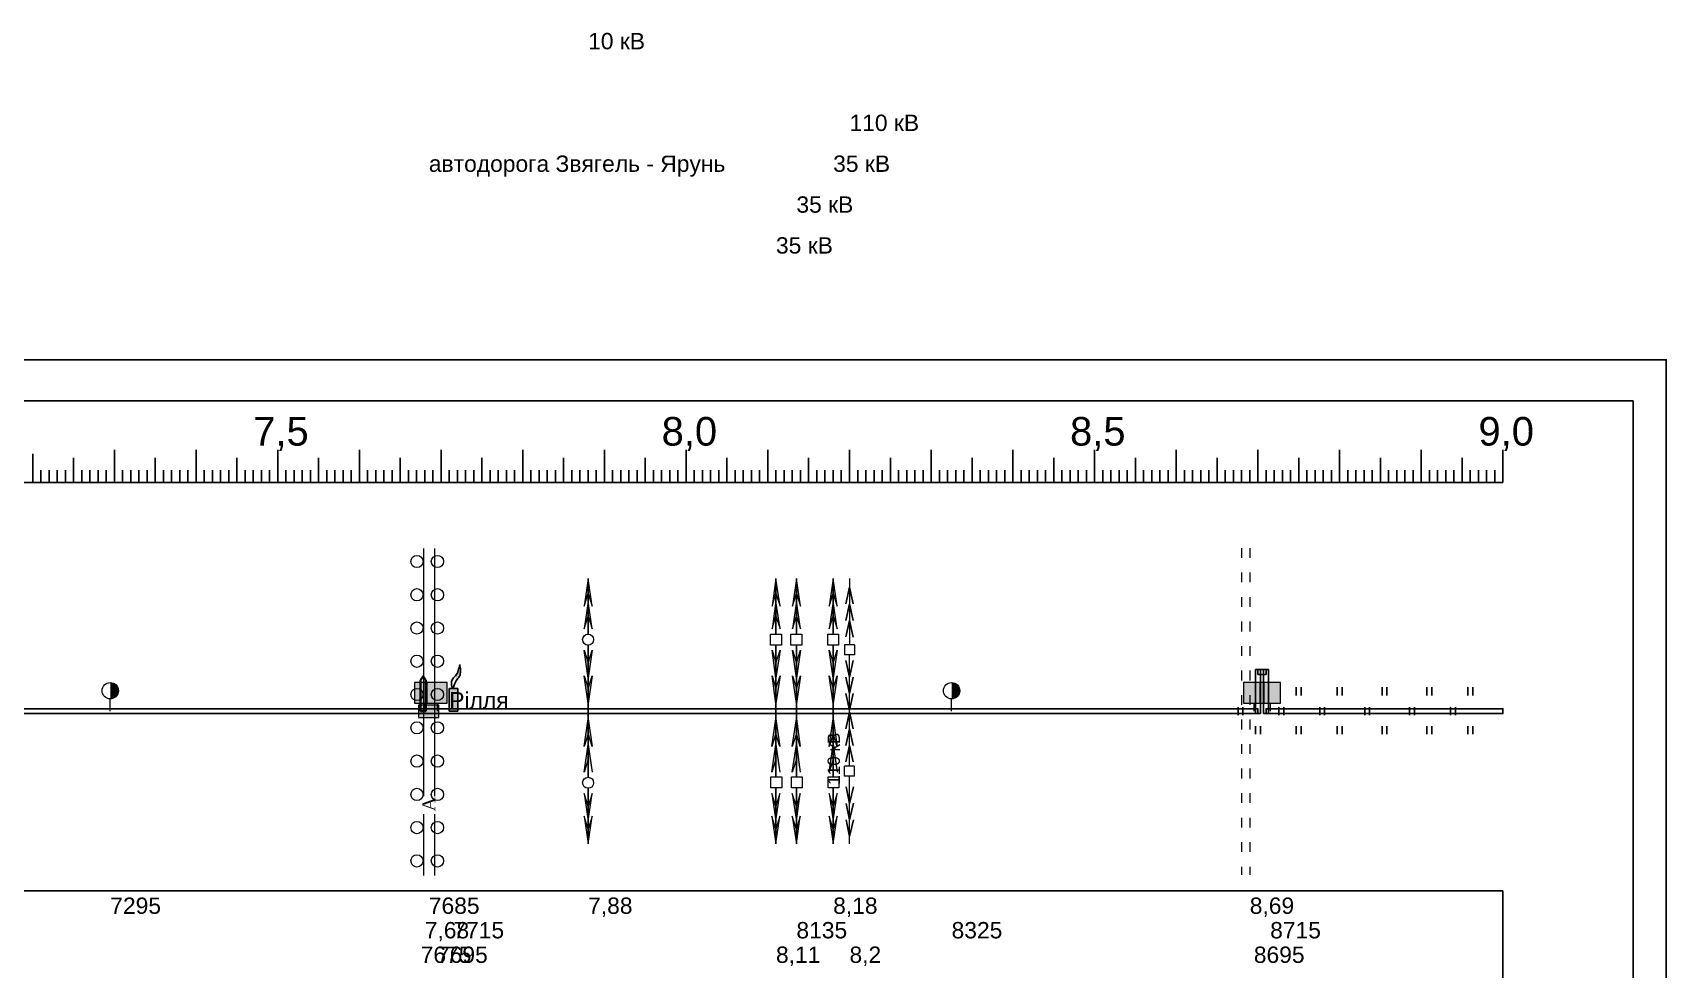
# Model space of a CAD drawing. Header units: millimetres. Extents: x -243 to 1784, y 0 to 1137.
# Drawn here: x 220 to 420, y 222.4 to 337 of the extents above; entities that cross this region are included whole.
import ezdxf

# ---------------------------------------------------------------- set-up
doc = ezdxf.new("R2010")
doc.units = ezdxf.units.MM
doc.linetypes.add('ACAD_ISO03W100', pattern=[30, 12, -18])
for name, color, linetype in [('ИсследТрД', 6, 'Continuous'), ('Макет', 7, 'Continuous'), ('Перешкоди', 7, 'Continuous'), ('Текст', 7, 'Continuous')]:
    doc.layers.add(name, color=color, linetype=linetype)
doc.styles.get("Standard").update_dxf_attribs({"font": 'arial.ttf'})

# ---------------------------------------------------------------- blocks, each defined once
blk = doc.blocks.new('pipe')
at = {"layer": 'ИсследТрД'}
blk.add_lwpolyline([(0, -0.3), (1, -0.3), (1, 0.3), (0, 0.3)], close=True, dxfattribs=at)
blk = doc.blocks.new('Возд_переход')
at = {"layer": 'ИсследТрД'}
for p, q in [((-0.3, 5.1), (-0.3, -0.3)), ((0.3, 5.1), (-0.3, 5.1)), ((0.3, 5.1), (0.3, -0.3)), ((0.3, -0.3), (-0.3, -0.3))]:
    blk.add_line(p, q, dxfattribs=at)
blk = doc.blocks.new('Столб_километровый')
at = {"layer": 'Перешкоди', "linetype": 'ByBlock', "lineweight": 15}
blk.add_hatch(color=7, dxfattribs=at).paths.add_polyline_path([(0, 1.5, 0.414214), (1, 2.5, 0.414214), (0, 3.5)])
at = {"layer": 'Перешкоди', "color": 7, "linetype": 'ByBlock', "lineweight": 15}
blk.add_line((0, 0), (0, 1.5), dxfattribs=at)
blk.add_circle((0, 2.5), 1, dxfattribs=at)
blk = doc.blocks.new('Столб_указательный')
at = {"layer": 'Перешкоди', "color": 0, "linetype": 'ByBlock', "lineweight": 35}
for p, q in [((0.29, 4.27), (0, 3.8)), ((0.64, 3.8), (0.29, 4.27)), ((0, 3.8), (0, 0)), ((0.64, 0), (0.64, 3.8)), ((0.64, 0), (0, 0))]:
    blk.add_line(p, q, dxfattribs=at)
blk = doc.blocks.new('Установить_ПВ')
h = blk.add_hatch(color=256)
h.dxf.hatch_style = 1
h.set_gradient(color1=(255, 0, 0), color2=(250, 0, 0), one_color=1, tint=0.49)
h.paths.add_polyline_path([(1.25, 3.5), (-1.25, 3.5), (-1.25, 1), (1.25, 1)])
at = {"layer": 'Перешкоди', "color": 1, "linetype": 'ByBlock', "lineweight": 15}
for p, q in [((1.25, 3.5), (-1.25, 3.5)), ((-1.25, 3.5), (-1.25, 1)), ((1.25, 1), (1.25, 3.5)), ((-1.25, 1), (1.25, 1))]:
    blk.add_line(p, q, dxfattribs=at)
at = {"layer": 'Перешкоди', "color": 0, "linetype": 'ByBlock', "lineweight": 15}
blk.add_line((0, 1), (0, 0), dxfattribs=at)
blk = doc.blocks.new('Дорога_автомобильная')
at = {"layer": 'Перешкоди', "color": 7, "linetype": 'ByBlock', "lineweight": 15}
for p, q in [((-0.65, 19.91), (-0.65, -10.41)), ((0.68, 19.91), (0.68, -10.41)), ((-0.65, -12.61), (-0.65, -20.09)), ((0.68, -12.61), (0.68, -20.09))]:
    blk.add_line(p, q, dxfattribs=at)
at = {"layer": 'Перешкоди', "color": 7, "linetype": 'ByBlock', "lineweight": 25, "insert": (-0.8, -12.26), "char_height": 1.6, "width": 1.5652, "attachment_point": 1, "rotation": 90}
blk.add_mtext('{\\fTimes New Roman|b0|i0|c0|p18;A}', dxfattribs=at)
blk = doc.blocks.new('Кожух')
at = {"layer": 'Перешкоди', "linetype": 'ByBlock', "lineweight": 15}
blk.add_hatch(color=7, dxfattribs=at).paths.add_polyline_path([(1.24, 0.74), (-1.26, 0.74), (-1.26, -0.76), (1.24, -0.76)])
at = {"layer": 'Перешкоди', "color": 7, "linetype": 'ByBlock', "lineweight": 15}
for p, q in [((1.24, 0.74), (-1.26, 0.74)), ((-1.26, 0.74), (-1.26, -0.76)), ((1.24, -0.76), (1.24, 0.74)), ((-1.26, -0.76), (1.24, -0.76)), ((0.24, -0.76), (0.24, -0.76))]:
    blk.add_line(p, q, dxfattribs=at)
blk = doc.blocks.new('Установить_Свечу')
at = {"layer": 'Макет'}
h = blk.add_hatch(color=256, dxfattribs=at)
h.dxf.hatch_style = 1
h.set_gradient(color1=(255, 0, 0), color2=(245, 0, 0), one_color=1, tint=0.48)
edge = h.paths.add_edge_path()
edge.add_line((0.53, 2.79), (-0.07, 2.79))
edge.add_spline(control_points=[(-0.07, 2.79), (-0.08, 2.79), (-0.09, 2.79), (-0.09, 2.79)], knot_values=[3.172041, 3.172041, 3.172041, 3.172041, 3.230016, 3.230016, 3.230016, 3.230016], degree=3, periodic=0)
edge.add_spline(control_points=[(0.78, 5.7), (0.68, 5.21), (0.52, 4.5), (-0.17, 3.91), (-0.26, 3.39), (-0.16, 2.82), (-0.09, 2.79)], knot_values=[0, 0, 0, 0, 1.49347, 2.123055, 2.50913, 3.172041, 3.172041, 3.172041, 3.172041], degree=3, periodic=0)
edge.add_line((-0.09, 2.79), (-0.53, 2.79))
edge.add_line((-0.53, 2.79), (-0.53, 0))
edge.add_line((-0.53, 0), (0.53, 0))
edge.add_line((0.53, 0), (0.53, 2.79))
h = blk.add_hatch(color=256, dxfattribs=at)
h.dxf.hatch_style = 1
h.set_gradient(color1=(255, 0, 0), color2=(245, 0, 0), one_color=1, tint=0.48)
edge = h.paths.add_edge_path(flags=17)
edge.add_spline(control_points=[(0.78, 5.7), (0.68, 5.21), (0.52, 4.5), (-0.17, 3.91), (-0.26, 3.39), (-0.16, 2.82), (-0.09, 2.79)], knot_values=[0, 0, 0, 0, 1.49347, 2.123055, 2.50913, 3.172041, 3.172041, 3.172041, 3.172041], degree=3, periodic=0)
edge.add_line((-0.09, 2.79), (-0.07, 2.79))
edge.add_spline(control_points=[(-0.07, 2.79), (0.01, 2.82), (0.2, 3.66), (0.65, 4.03), (0.92, 4.68), (0.86, 5.23), (0.8, 5.6), (0.78, 5.7)], knot_values=[3.230016, 3.230016, 3.230016, 3.230016, 4.002642, 4.703049, 5.213754, 5.999148, 6.32898, 6.32898, 6.32898, 6.32898], degree=3, periodic=0)
edge = h.paths.add_edge_path(flags=17)
edge.add_spline(control_points=[(0.78, 5.7), (0.68, 5.21), (0.52, 4.5), (-0.17, 3.91), (-0.26, 3.39), (-0.16, 2.82), (-0.09, 2.79)], knot_values=[0, 0, 0, 0, 1.49347, 2.123055, 2.50913, 3.172041, 3.172041, 3.172041, 3.172041], degree=3, periodic=0)
edge.add_line((-0.09, 2.79), (-0.07, 2.79))
edge.add_spline(control_points=[(-0.07, 2.79), (0.01, 2.82), (0.2, 3.66), (0.65, 4.03), (0.92, 4.68), (0.86, 5.23), (0.8, 5.6), (0.78, 5.7)], knot_values=[3.230016, 3.230016, 3.230016, 3.230016, 4.002642, 4.703049, 5.213754, 5.999148, 6.32898, 6.32898, 6.32898, 6.32898], degree=3, periodic=0)
h = blk.add_hatch(color=256, dxfattribs=at)
h.dxf.hatch_style = 1
h.set_gradient(color1=(255, 0, 0), color2=(245, 0, 0), one_color=1, tint=0.48)
edge = h.paths.add_edge_path()
edge.add_spline(control_points=[(-0.07, 2.79), (0.01, 2.82), (0.2, 3.66), (0.65, 4.03), (0.92, 4.68), (0.86, 5.23), (0.8, 5.6), (0.78, 5.7)], knot_values=[3.230016, 3.230016, 3.230016, 3.230016, 4.002642, 4.703049, 5.213754, 5.999148, 6.32898, 6.32898, 6.32898, 6.32898], degree=3, periodic=0)
edge.add_spline(control_points=[(0.78, 5.7), (0.68, 5.21), (0.52, 4.5), (-0.17, 3.91), (-0.26, 3.39), (-0.16, 2.82), (-0.09, 2.79)], knot_values=[0, 0, 0, 0, 1.49347, 2.123055, 2.50913, 3.172041, 3.172041, 3.172041, 3.172041], degree=3, periodic=0)
edge.add_line((-0.09, 2.79), (-0.07, 2.79))
blk.add_spline([(0.78, 5.7), (0.25, 4.31), (-0.15, 3.82), (-0.22, 3.44), (-0.09, 2.79), (0.25, 3.55), (0.66, 4.12), (0.85, 4.59), (0.83, 5.38), (0.78, 5.7)], degree=3, dxfattribs=at)
at = {"layer": 'Перешкоди', "color": 0, "linetype": 'ByBlock'}
for p, q in [((-0.53, 0), (-0.53, 2.79)), ((-0.53, 2.79), (0.53, 2.79)), ((0.53, 2.79), (0.53, 0)), ((0.53, 0), (-0.53, 0))]:
    blk.add_line(p, q, dxfattribs=at)
blk = doc.blocks.new('ЛЭП_10')
at = {"lineweight": 9}
for points in [[(0.5, 12.84), (0, 16.25), (-0.48, 12.85), (0, 14.42)], [(0.5, 10.07), (0, 13.47), (-0.48, 10.07), (0, 11.64)], [(0.5, 7.47), (0, 4.06), (-0.48, 7.46), (0, 5.9)], [(0.5, 4.34), (0, 0.94), (-0.48, 4.34), (0, 2.77)], [(0.5, 4.34), (0, 0.94), (-0.48, 4.34), (0, 2.77)], [(-0.5, -4.34), (0, -0.94), (0.48, -4.34), (0, -2.77)], [(-0.5, -4.34), (0, -0.94), (0.48, -4.34), (0, -2.77)], [(-0.5, -7.47), (0, -4.06), (0.48, -7.46), (0, -5.9)], [(-0.5, -10.07), (0, -13.47), (0.48, -10.07), (0, -11.64)], [(-0.5, -12.84), (0, -16.25), (0.48, -12.85), (0, -14.42)]]:
    blk.add_hatch(color=256, dxfattribs=at).paths.add_polyline_path(points)
for p, q in [((0, 16.25), (-0.48, 12.85)), ((0.5, 12.84), (0, 16.25)), ((-0.48, 12.85), (0, 14.42)), ((0, 14.42), (0.5, 12.84)), ((0, 13.47), (-0.48, 10.07)), ((0.5, 10.07), (0, 13.47)), ((-0.48, 10.07), (0, 11.64)), ((0, 11.64), (0.5, 10.07)), ((0, 4.06), (-0.48, 7.46)), ((-0.48, 7.46), (0, 5.9)), ((0.5, 7.47), (0, 4.06)), ((0, 5.9), (0.5, 7.47)), ((0, 0.94), (-0.48, 4.34)), ((-0.48, 4.34), (0, 2.77)), ((0.5, 4.34), (0, 0.94)), ((0, 2.77), (0.5, 4.34)), ((-0.5, -4.34), (0, -0.94)), ((0, -0.94), (0.48, -4.34)), ((0, -2.77), (-0.5, -4.34)), ((0.48, -4.34), (0, -2.77)), ((-0.5, -7.47), (0, -4.06)), ((0, -5.9), (-0.5, -7.47)), ((0, -4.06), (0.48, -7.46)), ((-0.5, -10.07), (0, -13.47)), ((0, -11.64), (-0.5, -10.07)), ((0, -13.47), (0.48, -10.07)), ((0.48, -10.07), (0, -11.64)), ((-0.5, -12.84), (0, -16.25)), ((0, -14.42), (-0.5, -12.84)), ((0, -16.25), (0.48, -12.85)), ((0.48, -12.85), (0, -14.42))]:
    blk.add_line(p, q, dxfattribs=at)
at = {"lineweight": -2}
for p, q in [((0, 16.25), (0, 9.44)), ((0, 8.09), (0, 0.94)), ((0, 0.94), (0, 0)), ((0, -0.94), (0, 0)), ((0, -8.09), (0, -0.94)), ((0, -16.25), (0, -9.44))]:
    blk.add_line(p, q, dxfattribs=at)
at = {"lineweight": 9}
for centre in [(0, 8.76), (0, -8.76)]:
    blk.add_circle(centre, 0.676, dxfattribs=at)
blk = doc.blocks.new('ЛЭП_35')
at = {"lineweight": 9}
for points in [[(0.5, 12.84), (0, 16.25), (-0.48, 12.85), (0, 14.42)], [(0.5, 10.07), (0, 13.47), (-0.48, 10.07), (0, 11.64)], [(0.5, 7.47), (0, 4.06), (-0.48, 7.46), (0, 5.9)], [(0.5, 4.34), (0, 0.94), (-0.48, 4.34), (0, 2.77)], [(0.5, 4.34), (0, 0.94), (-0.48, 4.34), (0, 2.77)], [(-0.5, -4.34), (0, -0.94), (0.48, -4.34), (0, -2.77)], [(-0.5, -4.34), (0, -0.94), (0.48, -4.34), (0, -2.77)], [(-0.5, -7.47), (0, -4.06), (0.48, -7.46), (0, -5.9)], [(-0.5, -10.07), (0, -13.47), (0.48, -10.07), (0, -11.64)], [(-0.5, -12.84), (0, -16.25), (0.48, -12.85), (0, -14.42)]]:
    blk.add_hatch(color=256, dxfattribs=at).paths.add_polyline_path(points)
for p, q in [((0, 16.25), (-0.48, 12.85)), ((0.5, 12.84), (0, 16.25)), ((-0.48, 12.85), (0, 14.42)), ((0, 14.42), (0.5, 12.84)), ((0, 13.47), (-0.48, 10.07)), ((0.5, 10.07), (0, 13.47)), ((-0.48, 10.07), (0, 11.64)), ((0, 11.64), (0.5, 10.07)), ((-0.67, 8.09), (-0.67, 9.42)), ((-0.67, 9.42), (0.67, 9.42)), ((0.67, 8.09), (-0.67, 8.09)), ((0.67, 9.42), (0.67, 8.09)), ((0, 4.06), (-0.48, 7.46)), ((-0.48, 7.46), (0, 5.9)), ((0.5, 7.47), (0, 4.06)), ((0, 5.9), (0.5, 7.47)), ((0, 0.94), (-0.48, 4.34)), ((-0.48, 4.34), (0, 2.77)), ((0.5, 4.34), (0, 0.94)), ((0, 2.77), (0.5, 4.34)), ((-0.5, -4.34), (0, -0.94)), ((0, -0.94), (0.48, -4.34)), ((0, -2.77), (-0.5, -4.34)), ((0.48, -4.34), (0, -2.77)), ((-0.5, -7.47), (0, -4.06)), ((0, -5.9), (-0.5, -7.47)), ((0, -4.06), (0.48, -7.46)), ((-0.62, -9.38), (-0.62, -8.05)), ((-0.62, -8.05), (0.71, -8.05)), ((0.71, -9.38), (-0.62, -9.38)), ((0.71, -8.05), (0.71, -9.38)), ((-0.5, -10.07), (0, -13.47)), ((0, -11.64), (-0.5, -10.07)), ((0, -13.47), (0.48, -10.07)), ((0.48, -10.07), (0, -11.64)), ((-0.5, -12.84), (0, -16.25)), ((0, -14.42), (-0.5, -12.84)), ((0, -16.25), (0.48, -12.85)), ((0.48, -12.85), (0, -14.42))]:
    blk.add_line(p, q, dxfattribs=at)
at = {"lineweight": -2}
for p, q in [((0, 16.25), (0, 9.44)), ((0, 8.09), (0, 0.94)), ((0, 0.94), (0, 0)), ((0, -0.94), (0, 0)), ((0, -8.05), (0, -0.94)), ((0, -16.25), (0, -9.38))]:
    blk.add_line(p, q, dxfattribs=at)
blk = doc.blocks.new('ЛЭП_110')
at = {"lineweight": 9}
for p, q in [((-0.61, 8.12), (-0.61, 6.9)), ((0.61, 8.12), (-0.61, 8.12)), ((0.61, 8.12), (0.61, 6.9)), ((0.61, 6.9), (-0.61, 6.9)), ((0.61, -6.73), (-0.61, -6.73)), ((-0.61, -7.94), (-0.61, -6.73)), ((0.61, -7.94), (-0.61, -7.94)), ((0.02, -16.25), (0.02, -7.94)), ((0.61, -7.94), (0.61, -6.73))]:
    blk.add_line(p, q, dxfattribs=at)
for points in [[(0, 16.25), (0, 8.12)], [(0.45, 13.13), (0, 15.17), (-0.43, 13.14), (0, 15.17), (0.45, 13.13)], [(0.45, 11.1), (0, 13.14), (-0.43, 11.11), (0, 13.14), (0.45, 11.1)], [(0.45, 9.07), (0, 11.11), (-0.43, 9.08), (0, 11.11), (0.45, 9.07)], [(0.45, 6.21), (0, 4.18), (-0.43, 6.21), (0, 4.18), (0.45, 6.21)], [(0, -6.73), (0, 6.9)], [(0.45, 4.18), (0, 2.15), (-0.43, 4.18), (0, 2.15), (0.45, 4.18)], [(0.45, 2.15), (0, 0.12), (-0.43, 2.15), (0, 0.12), (0.45, 2.15)], [(0.45, -2.15), (0, -0.12), (-0.43, -2.15), (0, -0.12), (0.45, -2.15)], [(0.45, -4.18), (0, -2.15), (-0.43, -4.18), (0, -2.15), (0.45, -4.18)], [(0.45, -6.21), (0, -4.18), (-0.43, -6.21), (0, -4.18), (0.45, -6.21)], [(0.47, -9.24), (0.02, -11.28), (-0.41, -9.25), (0.02, -11.28), (0.47, -9.24)], [(0.47, -11.27), (0.02, -13.31), (-0.41, -11.28), (0.02, -13.31), (0.47, -11.27)], [(0.47, -13.3), (0.02, -15.34), (-0.41, -13.31), (0.02, -15.34), (0.47, -13.3)]]:
    blk.add_lwpolyline(points, dxfattribs=at)
at = {"layer": 'Перешкоди', "lineweight": -2, "insert": (-2.68, -9.01), "char_height": 1.5, "width": 6.153, "attachment_point": 1, "rotation": 90}
blk.add_mtext('{\\fArial|b0|i0|c204|p34;110 кВ}', dxfattribs=at)
blk = doc.blocks.new('Дорога_полевая')
at = {"layer": 'Перешкоди', "color": 7, "linetype": 'ACAD_ISO03W100', "lineweight": 15, "ltscale": 0.1}
for p, q in [((-1, 19.97), (-1, -20.03)), ((0, 19.97), (0, -20.03))]:
    blk.add_line(p, q, dxfattribs=at)
blk = doc.blocks.new('Посадка')
at = {"layer": 'Перешкоди', "color": 3, "linetype": 'ByBlock', "lineweight": 15}
for centre in [(0.05, 18.32), (0.05, 14.25), (0.05, 10.18), (0.05, 6.11), (0.05, 2.04), (0.05, -2.04), (0.05, -6.11), (0.05, -10.18), (0.05, -14.25), (0.05, -18.32)]:
    blk.add_circle(centre, 0.75, dxfattribs=at)
blk = doc.blocks.new('Сх_поля')
at = {"layer": 'Перешкоди', "lineweight": -2, "insert": (0, 2.33), "char_height": 2, "width": 6.9421, "attachment_point": 1}
blk.add_mtext('Рiлля', dxfattribs=at)
blk = doc.blocks.new('Луг')
at = {"layer": 'Перешкоди', "color": 3, "linetype": 'ByBlock'}
for p, q in [((-0.3, 2.93), (-0.3, 1.93)), ((0.3, 2.93), (0.3, 1.93)), ((-2.43, 0.5), (-2.43, -0.5)), ((-1.83, 0.5), (-1.83, -0.5)), ((-0.3, -1.82), (-0.3, -2.82)), ((0.3, -1.82), (0.3, -2.82))]:
    blk.add_line(p, q, dxfattribs=at)
blk = doc.blocks.new('shkalaKm')
at = {"layer": 'Макет', "lineweight": -2}
for p, q in [((0, 3.5), (0, 0)), ((10, 3.5), (10, 0))]:
    blk.add_line(p, q, dxfattribs=at)
at = {"layer": 'Макет'}
for p, q in [((5, 0), (5, 3)), ((10, 0), (10, 4)), ((1, 0), (1, 1.5)), ((2, 0), (2, 1.5)), ((3, 0), (3, 1.5)), ((4, 0), (4, 1.5)), ((6, 0), (6, 1.5)), ((7, 0), (7, 1.5)), ((8, 0), (8, 1.5)), ((9, 0), (9, 1.5))]:
    blk.add_line(p, q, dxfattribs=at)

msp = doc.modelspace()

# ---------------------------------------------------------------- linework, layer by layer
at = {"layer": 'Defpoints'}
msp.add_lwpolyline([(0, 0), (420, 0), (420, 297), (0, 297)], close=True, dxfattribs=at)
at = {"layer": 'Макет', "lineweight": -2}
for p, q in [((30.96, 291.97), (415.96, 291.97)), ((415.96, 291.97), (306.7, 291.97)), ((415.96, 5), (415.96, 291.97)), ((30.96, 232), (400, 232)), ((400, 232), (400, 20))]:
    msp.add_line(p, q, dxfattribs=at)
at = {"layer": 'Макет'}
msp.add_line((400, 282), (30.96, 282), dxfattribs=at)

# ---------------------------------------------------------------- block references
at = {"layer": 'Текст'}
for name, p in [('shkalaKm', (220, 282)), ('shkalaKm', (230, 282)), ('shkalaKm', (240, 282)), ('shkalaKm', (250, 282)), ('shkalaKm', (260, 282)), ('shkalaKm', (270, 282)), ('shkalaKm', (280, 282)), ('shkalaKm', (290, 282)), ('shkalaKm', (300, 282)), ('shkalaKm', (310, 282)), ('shkalaKm', (320, 282)), ('shkalaKm', (330, 282)), ('shkalaKm', (340, 282)), ('shkalaKm', (350, 282)), ('shkalaKm', (360, 282)), ('shkalaKm', (370, 282)), ('shkalaKm', (380, 282)), ('shkalaKm', (390, 282)), ('Посадка', (267, 254)), ('Дорога_автомобильная', (268.5, 254)), ('Посадка', (269.5, 254)), ('Дорога_полевая', (369, 254)), ('ЛЭП_10', (288, 254)), ('ЛЭП_35', (311, 254)), ('ЛЭП_35', (313.5, 254)), ('ЛЭП_110', (320, 254)), ('ЛЭП_35', (318, 254)), ('Столб_указательный', (267.5, 254)), ('Установить_Свечу', (271.5, 254)), ('Возд_переход', (370, 254)), ('pipe', (370, 258.8)), ('Возд_переход', (371, 254)), ('Столб_километровый', (229.5, 254)), ('Установить_ПВ', (268, 254)), ('Установить_ПВ', (269.5, 254)), ('Сх_поля', (271, 254)), ('Столб_километровый', (332.5, 254)), ('Луг', (370, 254)), ('Установить_ПВ', (369.5, 254)), ('Установить_ПВ', (371.5, 254)), ('Луг', (375, 254)), ('Луг', (380, 254)), ('Луг', (385.5, 254)), ('Луг', (391, 254)), ('Луг', (396, 254)), ('Кожух', (268.5, 254))]:
    msp.add_blockref(name, p, dxfattribs=at)
for p, xscale in [((100, 254), 269.9999999999999), ((371, 254), 28.99999999999994)]:
    msp.add_blockref('pipe', p, dxfattribs=dict(at, xscale=xscale))

# ---------------------------------------------------------------- texts
for s, height, p in [('10 кВ', 2, (288, 335)), ('110 кВ', 2, (320, 325)), ('автодорога Звягель - Ярунь', 2, (268.5, 320)), ('35 кВ', 2, (318, 320)), ('35 кВ', 2, (313.5, 315)), ('35 кВ', 2, (311, 310)), ('8,0', 3.5, (297, 286.5)), ('8,5', 3.5, (347, 286.5)), ('9,0', 3.5, (397, 286.5)), ('7,5', 3.5, (247, 286.5)), ('7295', 2, (229.5, 229.2)), ('7685', 2, (268.5, 229.2)), ('7,88', 2, (288, 229.2)), ('8,18', 2, (318, 229.2)), ('8,69', 2, (369, 229.2)), ('7,68', 2, (268, 226.2)), ('7715', 2, (271.5, 226.2)), ('8135', 2, (313.5, 226.2)), ('8325', 2, (332.5, 226.2)), ('8715', 2, (371.5, 226.2)), ('7675', 2, (267.5, 223.2)), ('7695', 2, (269.5, 223.2)), ('8,11', 2, (311, 223.2)), ('8,2', 2, (320, 223.2)), ('8695', 2, (369.5, 223.2))]:
    msp.add_text(s, height=height, dxfattribs=at).set_placement(p)

doc.saveas('drawing.dxf')
